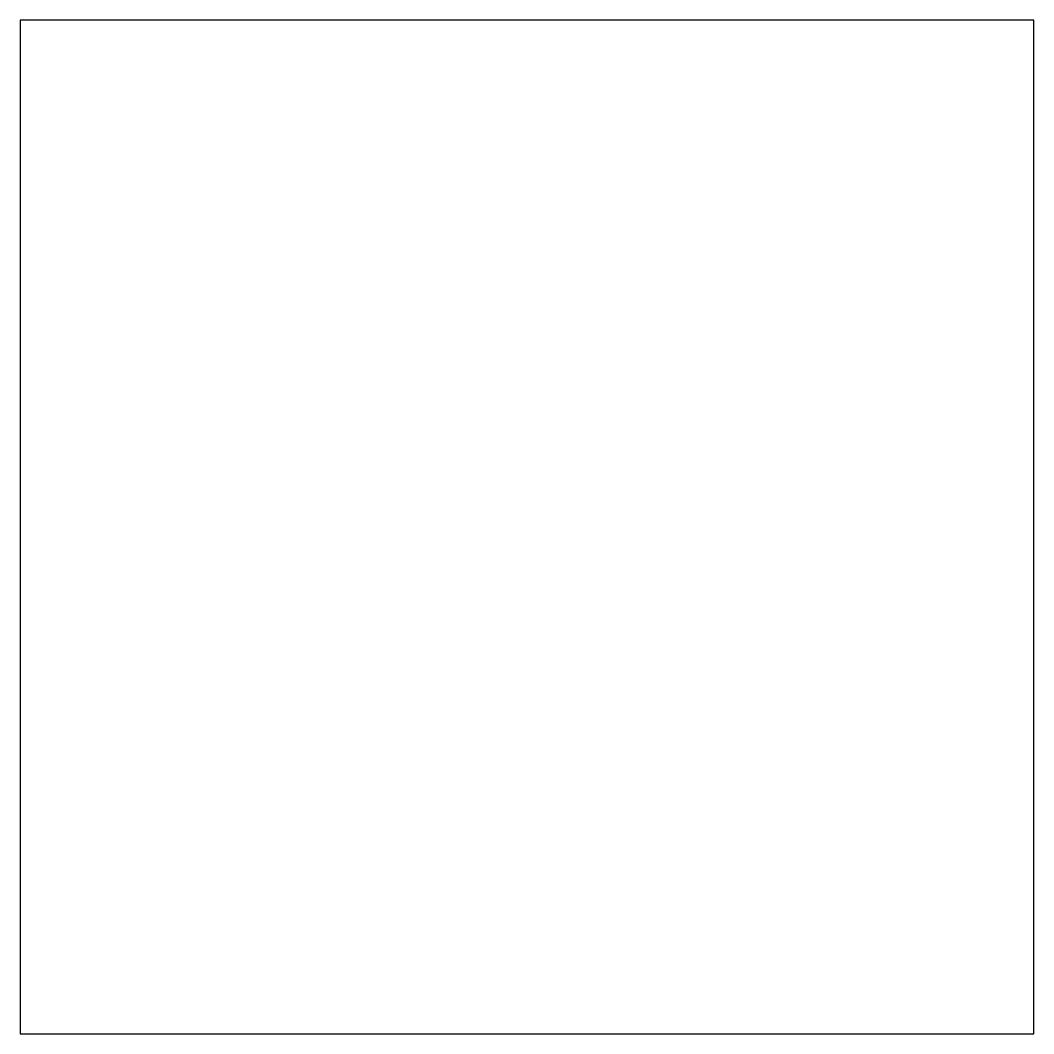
# Model space of a CAD drawing. Extents: x 0 to 10, y 0 to 10.
import ezdxf

# ---------------------------------------------------------------- set-up
doc = ezdxf.new("R2010")
doc.units = 0
doc.layers.get('0').update_dxf_attribs({"linetype": 'CONTINUOUS'})

msp = doc.modelspace()

# ---------------------------------------------------------------- linework, layer by layer
msp.add_3dface([(0, 0), (10, 0), (10, 10), (0, 10)])

doc.saveas('drawing.dxf')
